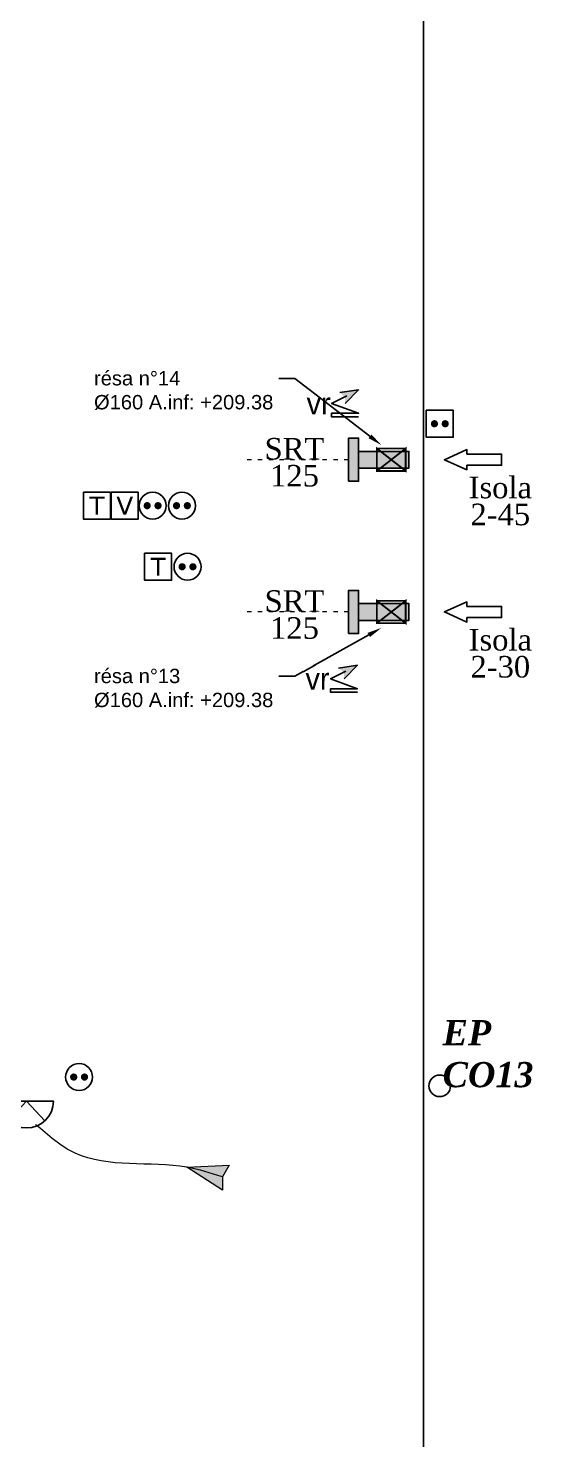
# Model space of a CAD drawing. Header units: millimetres. Extents: x 459337 to 526921, y -375392 to -289779.
# Drawn here: x 474424 to 477352, y -364188 to -356333 of the extents above; entities that cross this region are included whole.
import ezdxf
from ezdxf import colors
from ezdxf.entities.mleader import LeaderData, LeaderLine
from ezdxf.math import Vec2, Vec3

# ---------------------------------------------------------------- set-up
doc = ezdxf.new("R2010")
doc.units = ezdxf.units.MM
doc.set_wipeout_variables(frame=1)
doc.linetypes.add('ACAD_ISO03W100', pattern=[30, 12, -18])
doc.layers.add('_GAZELEC-RESERVATION', color=1, linetype='Continuous', lineweight=18)
doc.layers.add('_GAZELEC-RESERVATION 2', color=132, linetype='Continuous', lineweight=18)
for name, color, linetype in [('prlm-EAU-EPEXT', 145, 'Continuous'), ('prlm-ELEC-CFA', 181, 'Continuous'), ('prlm-ELEC-CFO', 201, 'Continuous'), ('prlm-MOD-PB', 123, 'Continuous'), ('prlm-VMC', 93, 'Continuous')]:
    doc.layers.add(name, color=color, linetype=linetype)
doc.layers.add('prlm-ZEROPLOT', color=254, linetype='Continuous', plot=False)
doc.styles.add('prlm-eau-ep', font='timesbi.ttf', dxfattribs={"height": 18})
doc.styles.add('prlm-elec-cfo', font='comic.ttf', dxfattribs={"height": 12})
doc.styles.add('prlm-vmc', font='pala.ttf', dxfattribs={"height": 14})
doc.styles.get("Standard").update_dxf_attribs({"font": 'arial.ttf'})

# ---------------------------------------------------------------- blocks, each defined once
blk = doc.blocks.new('xi.EA-Ma')
at = {"layer": 'prlm-MOD-PB'}
blk.add_hatch(color=0, dxfattribs=at).paths.add_polyline_path([(-4.65, 0), (-4.65, -28), (4.65, -28), (4.65, 0)])
at = {"layer": 'prlm-VMC', "linetype": 'ByBlock'}
blk.add_hatch(color=0, dxfattribs=at).paths.add_polyline_path([(-12, 5.6), (12, 5.6), (12, 0), (-12, 0)])
at = {"layer": 'prlm-MOD-PB', "color": 0, "linetype": 'ByBlock', "lineweight": -2, "flags": 128}
blk.add_lwpolyline([(-4.65, 0), (-4.65, -28), (4.65, -28), (4.65, 0)], close=True, dxfattribs=at)
at = {"layer": 'prlm-VMC', "color": 0, "linetype": 'ByBlock', "flags": 128}
for points in [[(-12, 5.6), (12, 5.6), (12, 0), (-12, 0)], [(-3.09, -60.19), (-3.09, -79.51), (3.09, -79.51), (3.09, -60.19), (5.59, -60.19), (0, -47.69), (-5.59, -60.19)]]:
    blk.add_lwpolyline(points, close=True, dxfattribs=at)
at = {"layer": 'prlm-ZEROPLOT', "color": 250, "linetype": 'ACAD_ISO03W100', "lineweight": 0, "ltscale": 0.2}
blk.add_lwpolyline([(0, 5.6), (0, 65.6)], dxfattribs=at)
blk = doc.blocks.new('xi.PC-EXT')
at = {"layer": 'prlm-ELEC-CFO', "color": 0, "linetype": 'ByBlock', "lineweight": -2, "flags": 128}
blk.add_lwpolyline([(-7.5, 7.5), (7.5, 7.5), (7.5, -7.5), (-7.5, -7.5)], close=True, dxfattribs=at)
at = {"layer": 'prlm-ELEC-CFO', "color": 0, "linetype": 'ByBlock', "lineweight": 5, "const_width": 2}
for points in [[(-4, 0, 1), (-2, 0, 1)], [(2, 0, 1), (4, 0, 1)]]:
    blk.add_lwpolyline(points, format="xyb", close=True, dxfattribs=at)
blk = doc.blocks.new('xi.VR')
at = {"layer": 'prlm-ELEC-CFO', "lineweight": 5}
blk.add_hatch(color=0, dxfattribs=at).paths.add_polyline_path([(-3, 6), (-0.1, 3.7), (0, 0), (7.5, 7.5)])
at = {"layer": 'prlm-ELEC-CFO', "color": 0}
for points in [[(0.95, 4.23), (-7.5, 0), (7.5, -5.5), (-7.5, -5.5), (-7.5, -7.5), (7.5, -7.5)], [(-3, 6), (7.5, 7.5), (0, 0)]]:
    blk.add_lwpolyline(points, dxfattribs=at)
blk = doc.blocks.new('xi.TEL')
at = {"layer": 'prlm-ELEC-CFA', "color": 0, "linetype": 'ByBlock', "lineweight": -2, "flags": 128}
blk.add_lwpolyline([(-7.5, 7.5), (7.5, 7.5), (7.5, -7.5), (-7.5, -7.5)], close=True, dxfattribs=at)
at = {"layer": 'prlm-ELEC-CFA', "color": 0, "linetype": 'ByBlock', "insert": (0, 0), "char_height": 10, "width": 11.36, "attachment_point": 5}
blk.add_mtext('{\\fVerdana|b0|i0|c0|p34;T}', dxfattribs=at)
blk = doc.blocks.new('xi.TV')
at = {"layer": 'prlm-ELEC-CFA', "color": 0, "linetype": 'ByBlock', "lineweight": -2, "flags": 128}
blk.add_lwpolyline([(-7.5, 7.5), (7.5, 7.5), (7.5, -7.5), (-7.5, -7.5)], close=True, dxfattribs=at)
at = {"layer": 'prlm-ELEC-CFA', "color": 0, "linetype": 'ByBlock', "insert": (0, 0), "char_height": 10, "width": 11.36, "attachment_point": 5}
blk.add_mtext('{\\fVerdana|b0|i0|c0|p34;V}', dxfattribs=at)
blk = doc.blocks.new('xi.PC')
at = {"color": 0, "lineweight": 5}
blk.add_wipeout([(-7.5, -7.5), (7.5, -7.5), (7.5, 7.5), (-7.5, 7.5)], dxfattribs=at).dxf.layer = 'prlm-ELEC-CFO'
at = {"layer": 'prlm-ELEC-CFO', "color": 0, "linetype": 'ByBlock', "lineweight": 5, "const_width": 2}
for points in [[(-4, 0, 1), (-2, 0, 1)], [(2, 0, 1), (4, 0, 1)]]:
    blk.add_lwpolyline(points, format="xyb", close=True, dxfattribs=at)
at = {"layer": 'prlm-ELEC-CFO', "color": 0, "linetype": 'ByBlock', "lineweight": -2}
blk.add_circle((0, 0), 7.5, dxfattribs=at)
blk = doc.blocks.new('xi.fl')
at = {"layer": 'prlm-ELEC-CFO'}
blk.add_hatch(color=0, dxfattribs=at).paths.add_polyline_path([(20.38, 0), (-1.98, -7.2), (0, 0), (-1.98, 7.2)])
at = {"layer": 'prlm-ELEC-CFO', "color": 0, "lineweight": 5}
blk.add_lwpolyline([(20.38, 0), (-1.98, -7.2), (0, 0), (-1.98, 7.2)], close=True, dxfattribs=at)
blk = doc.blocks.new('xi.ECAP')
at = {"color": 0}
blk.add_wipeout([(-15, 0), (-10.13, 11.06), (0, 15), (10.13, 11.06), (15, 0)], dxfattribs=at).dxf.layer = 'prlm-ELEC-CFO'
at = {"layer": 'prlm-ELEC-CFO', "color": 0, "linetype": 'ByBlock', "lineweight": -2, "flags": 128}
blk.add_lwpolyline([(15, 0, 1), (-15, 0)], format="xyb", close=True, dxfattribs=at)
at = {"layer": 'prlm-ELEC-CFO', "color": 0}
blk.add_lwpolyline([(-10.13, 11.06), (0, 0), (10.13, 11.06)], dxfattribs=at)
blk = doc.blocks.new('xi.epext')
at = {"layer": 'prlm-EAU-EPEXT', "color": 0, "linetype": 'ByBlock', "lineweight": -2}
blk.add_circle((0, 0), 5, dxfattribs=at)

msp = doc.modelspace()

# ---------------------------------------------------------------- linework, layer by layer
at = {"layer": '_GAZELEC-RESERVATION 2', "const_width": 10}
for points in [[(476362.975, -358733.888), (476362.975, -358671.388), (476522.971, -358671.378), (476522.971, -358796.378), (476362.979, -358796.388), (476362.979, -358671.388), (476522.971, -358796.378), (476522.963, -358671.378), (476362.979, -358796.388)], [(476362.975, -359581.309), (476362.975, -359518.809), (476522.971, -359518.799), (476522.971, -359643.799), (476362.979, -359643.809), (476362.979, -359518.809), (476522.971, -359643.799), (476522.963, -359518.799), (476362.979, -359643.809)]]:
    msp.add_lwpolyline(points, dxfattribs=at)
at = {"layer": 'prlm-ELEC-CFO', "lineweight": 13}
msp.add_spline([(475503.523, -362723.94), (475306.633, -362671.473), (474684.813, -362592.985), (474464.925, -362432.936)], degree=3, dxfattribs=at)

# ---------------------------------------------------------------- block references
at = {"layer": 'prlm-EAU-EPEXT', "xscale": 11.99999999999999, "yscale": 11.99999999999999, "zscale": 11.99999999999999}
msp.add_blockref('xi.epext', (476712.502, -362218.134), dxfattribs=at)
at = {"layer": 'prlm-ELEC-CFA', "xscale": 10, "yscale": 10, "zscale": 10}
for name, p in [('xi.TEL', (474805.857, -358989.701)), ('xi.TV', (474960.75, -358989.701)), ('xi.TEL', (475146.174, -359329.703))]:
    msp.add_blockref(name, p, dxfattribs=at)
at = {"layer": 'prlm-ELEC-CFO', "xscale": 10, "yscale": 10, "zscale": 10}
msp.add_blockref('xi.PC-EXT', (476712.871, -358533.662), dxfattribs=at)
at = {"layer": 'prlm-ELEC-CFO', "xscale": 10, "yscale": 10, "zscale": 10, "rotation": 165.0785835333501}
msp.add_blockref('xi.fl', (475503.523, -362723.94), dxfattribs=at)

# ---------------------------------------------------------------- texts
at = {"layer": 'prlm-EAU-EPEXT', "insert": (476728.361, -361852.21), "char_height": 140, "attachment_point": 1, "style": 'prlm-eau-ep'}
msp.add_mtext_dynamic_manual_height_columns('EP CO13', width=91.58378, gutter_width=75, heights=[0], dxfattribs=at)
at = {"layer": 'prlm-VMC', "char_height": 120, "width": 236.73962, "attachment_point": 2, "line_spacing_factor": 0.75, "style": 'prlm-vmc', "bg_fill": 3, "box_fill_scale": 1.1, "bg_fill_color": 256, "bg_fill_transparency": 0}
for insert in [(475904.498, -358612.873), (475904.498, -359460.295)]:
    msp.add_mtext('SRT 125', dxfattribs=dict(at, insert=insert))

# ---------------------------------------------------------------- leaders
at = {"layer": '_GAZELEC-RESERVATION', "color": 6}
ml = msp.add_multileader_mtext('Standard', dxfattribs=at)
ml.set_content('résa n°40\\P400x300 en dalle haute', color=6)
ml.set_leader_properties()
ml.build(insert=Vec2(0, 0))
ml.multileader.update_dxf_attribs({"has_text_frame": 1, "arrow_head_size": 80, "scale": 20})
ctx = ml.context
ctx.base_point, ctx.scale, ctx.char_height, ctx.arrow_head_size, ctx.landing_gap_size, ctx.plane_origin = Vec3(466676.844, -360988.35), 20, 80, 80, 40, Vec3(460969.099, -360789.973)
notes = []
notes.append((ctx, [(1, (1, 1, 0), (466586.999, -360988.35), (1, 0), 89.845, [(0, [(466362.59, -360569.394)], 0, [])])]))
ctx.mtext.insert, ctx.mtext.width, ctx.mtext.flow_direction = Vec3(466716.844, -360947.641), 1568.85041, 5
ml = msp.add_multileader_mtext('Standard', dxfattribs=at)
ml.set_content('résa n°39\\P400x300 en dalle haute', color=6)
ml.set_leader_properties()
ml.build(insert=Vec2(0, 0))
ml.multileader.update_dxf_attribs({"has_text_frame": 1, "arrow_head_size": 80, "scale": 20})
ctx = ml.context
ctx.base_point, ctx.scale, ctx.char_height, ctx.arrow_head_size, ctx.landing_gap_size, ctx.plane_origin = Vec3(470125.208, -360894.517), 20, 80, 80, 40, Vec3(464417.463, -360696.14)
notes.append((ctx, [(1, (1, 1, 0), (470035.363, -360894.517), (1, 0), 89.845, [(0, [(469638.123, -361695.055)], 0, [])])]))
ctx.mtext.insert, ctx.mtext.width, ctx.mtext.flow_direction = Vec3(470165.208, -360853.808), 1568.85041, 5
for ctx, leaders in notes:
    for number, flags, end, landing, length, lines in leaders:
        leader = LeaderData()
        leader.index, (leader.has_last_leader_line, leader.has_dogleg_vector, leader.attachment_direction) = number, flags
        leader.last_leader_point, leader.dogleg_vector, leader.dogleg_length = Vec3(end), Vec3(landing), length
        for number, points, colour, breaks in lines:
            line = LeaderLine()
            line.index, line.vertices, line.color, line.breaks = number, Vec3.list(points), colors.encode_raw_color(colour), breaks
            leader.lines.append(line)
        ctx.leaders.append(leader)

# ---------------------------------------------------------------- next in the draw order: linework, layer by layer
at = {"layer": 'prlm-ZEROPLOT'}
msp.add_lwpolyline([(460621.21, -321131.531), (469527.686, -321131.532), (469527.685, -324328.007), (476621.311, -324326.844), (476621.306, -365259.844), (469151.204, -365259.843), (469146.405, -363469.761), (460621.204, -363469.76)], close=True, dxfattribs=at)

# ---------------------------------------------------------------- next in the draw order: block references
at = {"layer": 'prlm-VMC', "xscale": 10, "yscale": 10, "zscale": 10, "rotation": 89.99999333286489}
for p in [(476261.236, -358733.883), (476261.236, -359581.304)]:
    msp.add_blockref('xi.EA-Ma', p, dxfattribs=at)

# ---------------------------------------------------------------- next in the draw order: block references
at = {"layer": 'prlm-ELEC-CFO', "xscale": 10, "yscale": 10, "zscale": 10}
for p in [(475115.643, -358989.701), (475309.861, -359329.703), (474706.801, -362169.282)]:
    msp.add_blockref('xi.PC', p, dxfattribs=at)
at = {"layer": 'prlm-ELEC-CFO', "xscale": 10, "yscale": 10, "zscale": 10, "rotation": 180.0000000000006}
msp.add_blockref('xi.ECAP', (474414.274, -362302.623), dxfattribs=at)

# ---------------------------------------------------------------- next in the draw order: texts
at = {"layer": 'prlm-ELEC-CFO', "lineweight": 20, "char_height": 120, "attachment_point": 5, "line_spacing_factor": 0.8, "style": 'prlm-elec-cfo', "bg_fill": 3, "box_fill_scale": 1.1, "bg_fill_color": 256, "bg_fill_transparency": 0}
for insert in [(476038.958, -358420.505), (476032.865, -359952.779)]:
    msp.add_mtext('vr', dxfattribs=dict(at, insert=insert))
at = {"layer": 'prlm-VMC', "linetype": 'ByBlock', "lineweight": -2, "char_height": 120, "width": 236.73962, "attachment_point": 2, "line_spacing_factor": 0.75, "style": 'prlm-vmc', "bg_fill": 3, "box_fill_scale": 1.1, "bg_fill_color": 256, "bg_fill_transparency": 0}
for s, insert in [('Isola\\P2-45', (477049.207, -358828.433)), ('Isola\\P2-30', (477049.207, -359675.854))]:
    msp.add_mtext(s, dxfattribs=dict(at, insert=insert))

# ---------------------------------------------------------------- next in the draw order: block references
at = {"layer": 'prlm-ELEC-CFO', "xscale": 10, "yscale": 10, "zscale": 10}
for name, p in [('xi.VR', (476186.133, -358420.505)), ('xi.PC', (475278.688, -358989.701)), ('xi.VR', (476180.04, -359953.007))]:
    msp.add_blockref(name, p, dxfattribs=at)

# ---------------------------------------------------------------- next in the draw order: leaders
at = {"layer": '_GAZELEC-RESERVATION', "color": 6}
ml = msp.add_multileader_mtext('Standard', dxfattribs=at)
ml.set_content('résa n°14\\P%%C160 A.inf: +209.38', color=6)
ml.set_leader_properties()
ml.build(insert=Vec2(0, 0))
ml.multileader.update_dxf_attribs({"has_text_frame": 1, "arrow_head_size": 80, "scale": 20})
ctx = ml.context
ctx.base_point, ctx.scale, ctx.char_height, ctx.arrow_head_size, ctx.landing_gap_size, ctx.plane_origin = Vec3(474749.783, -358281.996), 20, 80, 80, 40, Vec3(469042.529, -358083.619)
notes = []
notes.append((ctx, [(0, (1, 1, 0), (475907.459, -358281.996), (-1, 0), 89.845, [(0, [(476387.804, -358652.439)], 0, [])])]))
ctx.mtext.insert, ctx.mtext.width, ctx.mtext.flow_direction = Vec3(474789.783, -358240.386), 1568.85041, 5
ml = msp.add_multileader_mtext('Standard', dxfattribs=at)
ml.set_content('résa n°38\\P150x150 en dalle haute', color=6)
ml.set_leader_properties()
ml.build(insert=Vec2(0, 0))
ml.multileader.update_dxf_attribs({"has_text_frame": 1, "arrow_head_size": 80, "scale": 20})
ctx = ml.context
ctx.base_point, ctx.scale, ctx.char_height, ctx.arrow_head_size, ctx.landing_gap_size, ctx.plane_origin = Vec3(470860.359, -358411.438), 20, 80, 80, 40, Vec3(465152.613, -358213.061)
notes.append((ctx, [(1, (1, 1, 0), (470770.514, -358411.438), (1, 0), 89.845, [(0, [(470452.677, -358827.601)], 0, [])])]))
ctx.mtext.insert, ctx.mtext.width, ctx.mtext.flow_direction = Vec3(470900.359, -358370.756), 1568.85041, 5
ml = msp.add_multileader_mtext('Standard', dxfattribs=at)
ml.set_content('résa n°13\\P%%C160 A.inf: +209.38', color=6)
ml.set_leader_properties()
ml.build(insert=Vec2(0, 0))
ml.multileader.update_dxf_attribs({"has_text_frame": 1, "arrow_head_size": 80, "scale": 20})
ctx = ml.context
ctx.base_point, ctx.scale, ctx.char_height, ctx.arrow_head_size, ctx.landing_gap_size, ctx.plane_origin = Vec3(474749.783, -359938.897), 20, 80, 80, 40, Vec3(469042.529, -359740.52)
notes.append((ctx, [(0, (1, 1, 0), (475907.459, -359938.897), (-1, 0), 89.845, [(0, [(476387.804, -359669.845)], 0, [])])]))
ctx.mtext.insert, ctx.mtext.width, ctx.mtext.flow_direction = Vec3(474789.783, -359897.287), 1568.85041, 5
for ctx, leaders in notes:
    for number, flags, end, landing, length, lines in leaders:
        leader = LeaderData()
        leader.index, (leader.has_last_leader_line, leader.has_dogleg_vector, leader.attachment_direction) = number, flags
        leader.last_leader_point, leader.dogleg_vector, leader.dogleg_length = Vec3(end), Vec3(landing), length
        for number, points, colour, breaks in lines:
            line = LeaderLine()
            line.index, line.vertices, line.color, line.breaks = number, Vec3.list(points), colors.encode_raw_color(colour), breaks
            leader.lines.append(line)
        ctx.leaders.append(leader)

doc.saveas('drawing.dxf')
